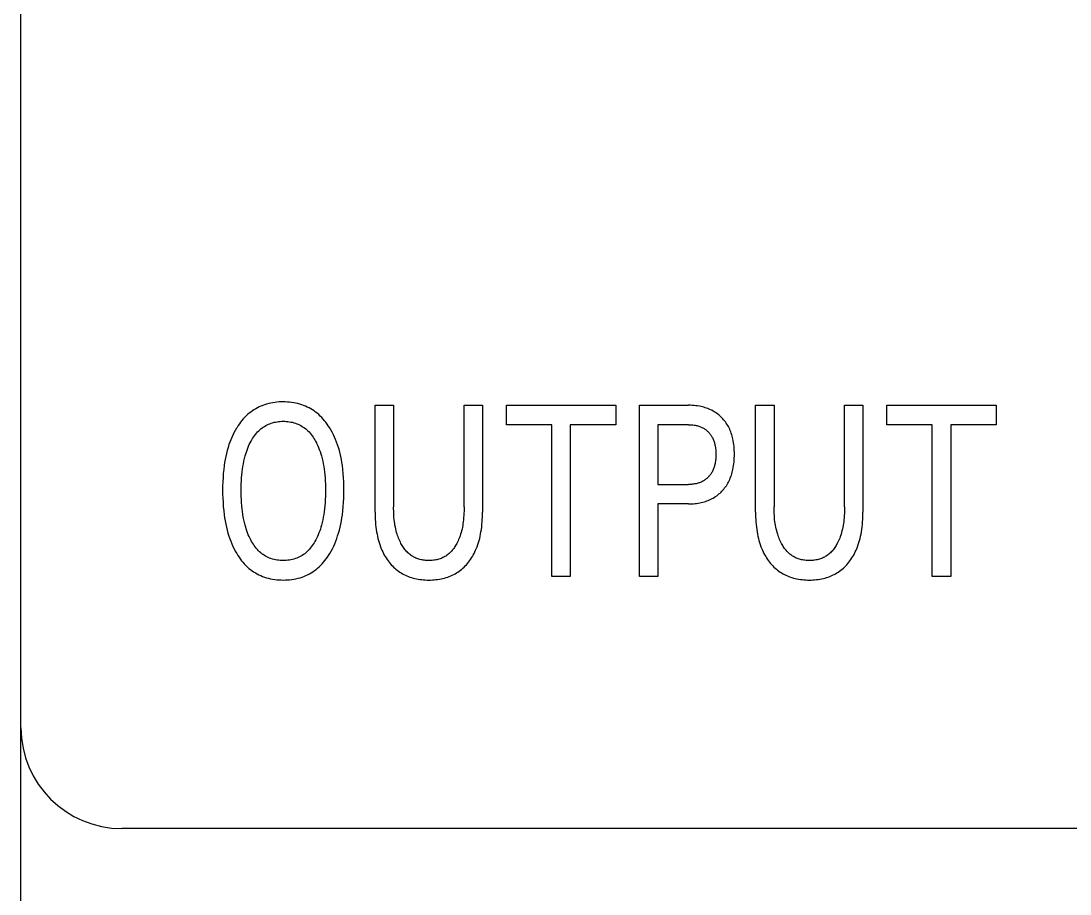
# Model space of a CAD drawing. Extents: x 0 to 420, y 0 to 297.
# Drawn here: x 158.8 to 169.21, y 181.85 to 190.51 of the extents above; entities that cross this region are included whole.
import ezdxf

# ---------------------------------------------------------------- set-up
doc = ezdxf.new("R2010")
doc.units = 0
doc.header["$LTSCALE"] = 23.1
doc.layers.add('10000_FRONT', color=7, linetype='CONTINUOUS')

msp = doc.modelspace()

# ---------------------------------------------------------------- linework, layer by layer
at = {"layer": '10000_FRONT', "color": 7, "linetype": 'CONTINUOUS'}
for p, q in [((158.8, 161), (158.8, 249)), ((161.162, 186.684), (161.145, 186.675)), ((161.18, 186.692), (161.162, 186.684)), ((161.198, 186.699), (161.18, 186.692)), ((161.216, 186.706), (161.198, 186.699)), ((161.236, 186.712), (161.216, 186.706)), ((161.257, 186.717), (161.236, 186.712)), ((161.277, 186.722), (161.257, 186.717)), ((161.297, 186.726), (161.277, 186.722)), ((161.318, 186.729), (161.297, 186.726)), ((161.339, 186.731), (161.318, 186.729)), ((161.36, 186.733), (161.339, 186.731)), ((161.381, 186.733), (161.36, 186.733)), ((161.402, 186.734), (161.381, 186.733)), ((161.422, 186.733), (161.402, 186.734)), ((161.443, 186.732), (161.422, 186.733)), ((161.464, 186.731), (161.443, 186.732)), ((161.485, 186.728), (161.464, 186.731)), ((161.505, 186.725), (161.485, 186.728)), ((161.526, 186.722), (161.505, 186.725)), ((161.546, 186.717), (161.526, 186.722)), ((161.566, 186.712), (161.546, 186.717)), ((161.586, 186.705), (161.566, 186.712)), ((161.604, 186.699), (161.586, 186.705)), ((161.622, 186.692), (161.604, 186.699)), ((161.64, 186.683), (161.622, 186.692)), ((161.657, 186.675), (161.64, 186.683)), ((162.312, 185.641), (162.312, 186.7)), ((162.312, 186.7), (162.496, 186.7)), ((162.496, 186.7), (162.496, 185.692)), ((163.196, 185.692), (163.196, 186.7)), ((163.196, 186.7), (163.378, 186.7)), ((163.378, 186.7), (163.378, 185.641)), ((163.615, 186.507), (163.615, 186.7)), ((163.615, 186.7), (164.7, 186.7)), ((164.7, 186.7), (164.7, 186.507)), ((164.935, 185), (164.935, 186.7)), ((164.935, 186.7), (165.423, 186.7)), ((165.441, 186.7), (165.423, 186.7)), ((165.459, 186.699), (165.441, 186.7)), ((165.476, 186.698), (165.459, 186.699)), ((165.494, 186.696), (165.476, 186.698)), ((165.512, 186.694), (165.494, 186.696)), ((165.529, 186.691), (165.512, 186.694)), ((165.547, 186.687), (165.529, 186.691)), ((165.561, 186.684), (165.547, 186.687)), ((165.574, 186.681), (165.561, 186.684)), ((165.588, 186.676), (165.574, 186.681)), ((166.086, 185.641), (166.086, 186.7)), ((166.086, 186.7), (166.27, 186.7)), ((166.27, 186.7), (166.27, 185.692)), ((166.97, 185.692), (166.97, 186.7)), ((166.97, 186.7), (167.152, 186.7)), ((167.152, 186.7), (167.152, 185.641)), ((167.389, 186.507), (167.389, 186.7)), ((167.389, 186.7), (168.473, 186.7)), ((168.473, 186.7), (168.473, 186.507)), ((161.018, 186.579), (161.004, 186.564)), ((161.033, 186.594), (161.018, 186.579)), ((161.048, 186.608), (161.033, 186.594)), ((161.064, 186.621), (161.048, 186.608)), ((161.079, 186.633), (161.064, 186.621)), ((161.095, 186.645), (161.079, 186.633)), ((161.111, 186.655), (161.095, 186.645)), ((161.128, 186.666), (161.111, 186.655)), ((161.145, 186.675), (161.128, 186.666)), ((161.674, 186.665), (161.657, 186.675)), ((161.691, 186.655), (161.674, 186.665)), ((161.707, 186.644), (161.691, 186.655)), ((161.723, 186.633), (161.707, 186.644)), ((161.738, 186.621), (161.723, 186.633)), ((161.754, 186.607), (161.738, 186.621)), ((161.769, 186.593), (161.754, 186.607)), ((161.784, 186.578), (161.769, 186.593)), ((161.798, 186.563), (161.784, 186.578)), ((165.601, 186.672), (165.588, 186.676)), ((165.614, 186.667), (165.601, 186.672)), ((165.628, 186.662), (165.614, 186.667)), ((165.64, 186.656), (165.628, 186.662)), ((165.653, 186.65), (165.64, 186.656)), ((165.665, 186.643), (165.653, 186.65)), ((165.677, 186.636), (165.665, 186.643)), ((165.688, 186.629), (165.677, 186.636)), ((165.7, 186.621), (165.688, 186.629)), ((165.711, 186.613), (165.7, 186.621)), ((165.721, 186.605), (165.711, 186.613)), ((165.732, 186.596), (165.721, 186.605)), ((165.742, 186.587), (165.732, 186.596)), ((165.752, 186.577), (165.742, 186.587)), ((165.761, 186.567), (165.752, 186.577)), ((160.938, 186.473), (160.925, 186.451)), ((160.943, 186.481), (160.938, 186.473)), ((160.954, 186.498), (160.943, 186.481)), ((160.966, 186.515), (160.954, 186.498)), ((160.978, 186.532), (160.966, 186.515)), ((160.991, 186.548), (160.978, 186.532)), ((161.004, 186.564), (160.991, 186.548)), ((161.18, 186.466), (161.192, 186.475)), ((161.192, 186.475), (161.203, 186.483)), ((161.203, 186.483), (161.216, 186.491)), ((161.216, 186.491), (161.228, 186.499)), ((161.228, 186.499), (161.241, 186.506)), ((161.241, 186.506), (161.254, 186.512)), ((161.254, 186.512), (161.267, 186.517)), ((161.267, 186.517), (161.282, 186.523)), ((161.282, 186.523), (161.296, 186.527)), ((161.296, 186.527), (161.311, 186.531)), ((161.311, 186.531), (161.326, 186.534)), ((161.326, 186.534), (161.341, 186.537)), ((161.341, 186.537), (161.356, 186.539)), ((161.356, 186.539), (161.371, 186.54)), ((161.371, 186.54), (161.386, 186.541)), ((161.386, 186.541), (161.402, 186.541)), ((161.402, 186.541), (161.417, 186.541)), ((161.417, 186.541), (161.432, 186.54)), ((161.432, 186.54), (161.447, 186.539)), ((161.447, 186.539), (161.463, 186.537)), ((161.463, 186.537), (161.478, 186.534)), ((161.478, 186.534), (161.493, 186.531)), ((161.493, 186.531), (161.507, 186.527)), ((161.507, 186.527), (161.522, 186.523)), ((161.522, 186.523), (161.536, 186.517)), ((161.536, 186.517), (161.55, 186.512)), ((161.55, 186.512), (161.563, 186.506)), ((161.563, 186.506), (161.576, 186.499)), ((161.576, 186.499), (161.588, 186.491)), ((161.588, 186.491), (161.6, 186.483)), ((161.6, 186.483), (161.612, 186.475)), ((161.612, 186.475), (161.624, 186.466)), ((161.811, 186.547), (161.798, 186.563)), ((161.824, 186.531), (161.811, 186.547)), ((161.836, 186.514), (161.824, 186.531)), ((161.848, 186.497), (161.836, 186.514)), ((161.859, 186.48), (161.848, 186.497)), ((161.873, 186.456), (161.859, 186.48)), ((164.066, 186.507), (163.615, 186.507)), ((164.066, 185), (164.066, 186.507)), ((164.249, 186.507), (164.249, 185)), ((164.7, 186.507), (164.249, 186.507)), ((165.118, 186.507), (165.118, 185.914)), ((165.423, 186.507), (165.118, 186.507)), ((165.423, 186.507), (165.434, 186.507)), ((165.434, 186.507), (165.444, 186.507)), ((165.444, 186.507), (165.455, 186.506)), ((165.455, 186.506), (165.466, 186.505)), ((165.466, 186.505), (165.477, 186.503)), ((165.477, 186.503), (165.487, 186.502)), ((165.487, 186.502), (165.498, 186.5)), ((165.498, 186.5), (165.506, 186.498)), ((165.506, 186.498), (165.514, 186.495)), ((165.514, 186.495), (165.523, 186.493)), ((165.523, 186.493), (165.531, 186.49)), ((165.531, 186.49), (165.539, 186.487)), ((165.539, 186.487), (165.546, 186.484)), ((165.546, 186.484), (165.554, 186.481)), ((165.554, 186.481), (165.562, 186.477)), ((165.562, 186.477), (165.569, 186.473)), ((165.569, 186.473), (165.576, 186.469)), ((165.77, 186.557), (165.761, 186.567)), ((165.779, 186.546), (165.77, 186.557)), ((165.787, 186.535), (165.779, 186.546)), ((165.795, 186.524), (165.787, 186.535)), ((165.803, 186.513), (165.795, 186.524)), ((165.81, 186.501), (165.803, 186.513)), ((165.817, 186.489), (165.81, 186.501)), ((165.824, 186.476), (165.817, 186.489)), ((165.83, 186.463), (165.824, 186.476)), ((167.84, 186.507), (167.389, 186.507)), ((167.84, 185), (167.84, 186.507)), ((168.023, 186.507), (168.023, 185)), ((168.473, 186.507), (168.023, 186.507)), ((160.891, 186.382), (160.881, 186.358)), ((160.902, 186.405), (160.891, 186.382)), ((160.913, 186.428), (160.902, 186.405)), ((160.925, 186.451), (160.913, 186.428)), ((161.09, 186.357), (161.098, 186.371)), ((161.098, 186.371), (161.107, 186.385)), ((161.107, 186.385), (161.116, 186.398)), ((161.116, 186.398), (161.126, 186.411)), ((161.126, 186.411), (161.136, 186.423)), ((161.136, 186.423), (161.147, 186.435)), ((161.147, 186.435), (161.158, 186.447)), ((161.158, 186.447), (161.169, 186.457)), ((161.169, 186.457), (161.18, 186.466)), ((161.624, 186.466), (161.635, 186.457)), ((161.635, 186.457), (161.646, 186.447)), ((161.646, 186.447), (161.657, 186.435)), ((161.657, 186.435), (161.668, 186.423)), ((161.668, 186.423), (161.678, 186.411)), ((161.678, 186.411), (161.688, 186.398)), ((161.688, 186.398), (161.697, 186.385)), ((161.697, 186.385), (161.706, 186.371)), ((161.706, 186.371), (161.714, 186.357)), ((161.886, 186.433), (161.873, 186.456)), ((161.899, 186.408), (161.886, 186.433)), ((161.91, 186.384), (161.899, 186.408)), ((161.921, 186.359), (161.91, 186.384)), ((165.576, 186.469), (165.583, 186.464)), ((165.583, 186.464), (165.589, 186.46)), ((165.589, 186.46), (165.596, 186.455)), ((165.596, 186.455), (165.602, 186.45)), ((165.602, 186.45), (165.608, 186.444)), ((165.608, 186.444), (165.614, 186.439)), ((165.614, 186.439), (165.62, 186.433)), ((165.62, 186.433), (165.626, 186.427)), ((165.626, 186.427), (165.631, 186.42)), ((165.631, 186.42), (165.636, 186.414)), ((165.636, 186.414), (165.641, 186.407)), ((165.641, 186.407), (165.646, 186.401)), ((165.646, 186.401), (165.65, 186.394)), ((165.65, 186.394), (165.654, 186.386)), ((165.654, 186.386), (165.658, 186.379)), ((165.658, 186.379), (165.662, 186.371)), ((165.662, 186.371), (165.666, 186.363)), ((165.836, 186.45), (165.83, 186.463)), ((165.841, 186.436), (165.836, 186.45)), ((165.846, 186.422), (165.841, 186.436)), ((165.851, 186.408), (165.846, 186.422)), ((165.855, 186.394), (165.851, 186.408)), ((165.859, 186.38), (165.855, 186.394)), ((165.862, 186.366), (165.859, 186.38)), ((160.854, 186.281), (160.846, 186.252)), ((160.863, 186.31), (160.854, 186.281)), ((160.872, 186.334), (160.863, 186.31)), ((160.881, 186.358), (160.872, 186.334)), ((161.042, 186.255), (161.049, 186.274)), ((161.049, 186.274), (161.057, 186.293)), ((161.057, 186.293), (161.065, 186.311)), ((161.065, 186.311), (161.074, 186.329)), ((161.074, 186.329), (161.082, 186.343)), ((161.082, 186.343), (161.09, 186.357)), ((161.714, 186.357), (161.722, 186.343)), ((161.722, 186.343), (161.73, 186.329)), ((161.73, 186.329), (161.733, 186.323)), ((161.733, 186.323), (161.742, 186.303)), ((161.742, 186.303), (161.751, 186.282)), ((161.751, 186.282), (161.759, 186.262)), ((161.931, 186.334), (161.921, 186.359)), ((161.94, 186.308), (161.931, 186.334)), ((161.949, 186.28), (161.94, 186.308)), ((161.958, 186.25), (161.949, 186.28)), ((165.666, 186.363), (165.669, 186.355)), ((165.669, 186.355), (165.672, 186.347)), ((165.672, 186.347), (165.675, 186.338)), ((165.675, 186.338), (165.678, 186.33)), ((165.678, 186.33), (165.68, 186.321)), ((165.68, 186.321), (165.683, 186.313)), ((165.683, 186.313), (165.684, 186.304)), ((165.684, 186.304), (165.687, 186.293)), ((165.687, 186.293), (165.689, 186.282)), ((165.689, 186.282), (165.69, 186.27)), ((165.69, 186.27), (165.691, 186.259)), ((165.866, 186.347), (165.862, 186.366)), ((165.869, 186.328), (165.866, 186.347)), ((165.871, 186.31), (165.869, 186.328)), ((165.873, 186.291), (165.871, 186.31)), ((165.875, 186.272), (165.873, 186.291)), ((165.876, 186.253), (165.875, 186.272)), ((160.826, 186.163), (160.82, 186.133)), ((160.832, 186.193), (160.826, 186.163)), ((160.838, 186.223), (160.832, 186.193)), ((160.846, 186.252), (160.838, 186.223)), ((161.011, 186.146), (161.017, 186.172)), ((161.017, 186.172), (161.024, 186.198)), ((161.024, 186.198), (161.03, 186.217)), ((161.03, 186.217), (161.036, 186.236)), ((161.036, 186.236), (161.042, 186.255)), ((161.759, 186.262), (161.767, 186.241)), ((161.767, 186.241), (161.774, 186.219)), ((161.774, 186.219), (161.78, 186.198)), ((161.78, 186.198), (161.787, 186.172)), ((161.787, 186.172), (161.793, 186.146)), ((161.965, 186.221), (161.958, 186.25)), ((161.972, 186.192), (161.965, 186.221)), ((161.978, 186.162), (161.972, 186.192)), ((161.983, 186.132), (161.978, 186.162)), ((165.691, 186.167), (165.69, 186.156)), ((165.691, 186.259), (165.692, 186.248)), ((165.692, 186.179), (165.691, 186.167)), ((165.692, 186.248), (165.693, 186.236)), ((165.693, 186.19), (165.692, 186.179)), ((165.693, 186.236), (165.693, 186.225)), ((165.693, 186.225), (165.693, 186.213)), ((165.693, 186.213), (165.693, 186.202)), ((165.693, 186.202), (165.693, 186.19)), ((165.875, 186.158), (165.876, 186.177)), ((165.877, 186.235), (165.876, 186.253)), ((165.876, 186.177), (165.877, 186.196)), ((165.877, 186.216), (165.877, 186.235)), ((165.877, 186.196), (165.877, 186.216)), ((160.811, 186.063), (160.807, 186.023)), ((160.816, 186.103), (160.811, 186.063)), ((160.82, 186.133), (160.816, 186.103)), ((160.994, 186.041), (160.997, 186.067)), ((160.997, 186.067), (161.001, 186.094)), ((161.001, 186.094), (161.006, 186.12)), ((161.006, 186.12), (161.011, 186.146)), ((161.793, 186.146), (161.798, 186.12)), ((161.798, 186.12), (161.803, 186.094)), ((161.803, 186.094), (161.807, 186.067)), ((161.807, 186.067), (161.81, 186.041)), ((161.988, 186.102), (161.983, 186.132)), ((161.993, 186.062), (161.988, 186.102)), ((161.997, 186.022), (161.993, 186.062)), ((165.666, 186.062), (165.662, 186.054)), ((165.67, 186.07), (165.666, 186.062)), ((165.673, 186.078), (165.67, 186.07)), ((165.676, 186.087), (165.673, 186.078)), ((165.678, 186.096), (165.676, 186.087)), ((165.68, 186.104), (165.678, 186.096)), ((165.683, 186.113), (165.68, 186.104)), ((165.685, 186.122), (165.683, 186.113)), ((165.687, 186.133), (165.685, 186.122)), ((165.689, 186.144), (165.687, 186.133)), ((165.69, 186.156), (165.689, 186.144)), ((165.859, 186.049), (165.862, 186.063)), ((165.862, 186.063), (165.866, 186.082)), ((165.866, 186.082), (165.869, 186.101)), ((165.869, 186.101), (165.872, 186.12)), ((165.872, 186.12), (165.874, 186.139)), ((165.874, 186.139), (165.875, 186.158)), ((160.804, 185.982), (160.802, 185.941)), ((160.807, 186.023), (160.804, 185.982)), ((160.986, 185.949), (160.988, 185.98)), ((160.988, 185.98), (160.991, 186.01)), ((160.991, 186.01), (160.994, 186.041)), ((161.81, 186.041), (161.814, 186.01)), ((161.814, 186.01), (161.816, 185.98)), ((161.816, 185.98), (161.818, 185.949)), ((162, 185.981), (161.997, 186.022)), ((162.002, 185.941), (162, 185.981)), ((165.577, 185.954), (165.57, 185.95)), ((165.584, 185.959), (165.577, 185.954)), ((165.59, 185.964), (165.584, 185.959)), ((165.597, 185.969), (165.59, 185.964)), ((165.603, 185.974), (165.597, 185.969)), ((165.609, 185.98), (165.603, 185.974)), ((165.615, 185.986), (165.609, 185.98)), ((165.621, 185.992), (165.615, 185.986)), ((165.626, 185.998), (165.621, 185.992)), ((165.632, 186.004), (165.626, 185.998)), ((165.637, 186.011), (165.632, 186.004)), ((165.642, 186.017), (165.637, 186.011)), ((165.646, 186.024), (165.642, 186.017)), ((165.651, 186.031), (165.646, 186.024)), ((165.655, 186.038), (165.651, 186.031)), ((165.659, 186.046), (165.655, 186.038)), ((165.662, 186.054), (165.659, 186.046)), ((165.824, 185.951), (165.831, 185.964)), ((165.831, 185.964), (165.836, 185.978)), ((165.836, 185.978), (165.842, 185.992)), ((165.842, 185.992), (165.847, 186.006)), ((165.847, 186.006), (165.851, 186.02)), ((165.851, 186.02), (165.855, 186.035)), ((165.855, 186.035), (165.859, 186.049)), ((160.802, 185.941), (160.8, 185.901)), ((160.8, 185.901), (160.8, 185.86)), ((160.8, 185.86), (160.8, 185.819)), ((160.984, 185.888), (160.985, 185.919)), ((160.984, 185.858), (160.984, 185.888)), ((160.984, 185.827), (160.984, 185.858)), ((160.985, 185.919), (160.986, 185.949)), ((161.818, 185.949), (161.819, 185.919)), ((161.819, 185.919), (161.82, 185.888)), ((161.82, 185.888), (161.82, 185.858)), ((161.82, 185.858), (161.82, 185.827)), ((162.004, 185.901), (162.002, 185.941)), ((162.004, 185.86), (162.004, 185.901)), ((162.004, 185.819), (162.004, 185.86)), ((165.118, 185.914), (165.423, 185.914)), ((165.432, 185.915), (165.423, 185.914)), ((165.442, 185.915), (165.432, 185.915)), ((165.451, 185.915), (165.442, 185.915)), ((165.461, 185.916), (165.451, 185.915)), ((165.47, 185.917), (165.461, 185.916)), ((165.48, 185.919), (165.47, 185.917)), ((165.489, 185.92), (165.48, 185.919)), ((165.498, 185.922), (165.489, 185.92)), ((165.507, 185.924), (165.498, 185.922)), ((165.515, 185.927), (165.507, 185.924)), ((165.523, 185.929), (165.515, 185.927)), ((165.531, 185.932), (165.523, 185.929)), ((165.539, 185.935), (165.531, 185.932)), ((165.547, 185.938), (165.539, 185.935)), ((165.555, 185.942), (165.547, 185.938)), ((165.563, 185.946), (165.555, 185.942)), ((165.57, 185.95), (165.563, 185.946)), ((165.744, 185.839), (165.753, 185.848)), ((165.753, 185.848), (165.763, 185.859)), ((165.763, 185.859), (165.772, 185.869)), ((165.772, 185.869), (165.78, 185.88)), ((165.78, 185.88), (165.789, 185.891)), ((165.789, 185.891), (165.797, 185.902)), ((165.797, 185.902), (165.804, 185.914)), ((165.804, 185.914), (165.811, 185.926)), ((165.811, 185.926), (165.818, 185.938)), ((165.818, 185.938), (165.824, 185.951)), ((160.8, 185.819), (160.802, 185.778)), ((160.802, 185.778), (160.804, 185.736)), ((160.985, 185.796), (160.984, 185.827)), ((160.986, 185.765), (160.985, 185.796)), ((160.988, 185.734), (160.986, 185.765)), ((161.818, 185.764), (161.816, 185.733)), ((161.819, 185.796), (161.818, 185.764)), ((161.82, 185.827), (161.819, 185.796)), ((162, 185.737), (162.003, 185.778)), ((162.003, 185.778), (162.004, 185.819)), ((165.576, 185.742), (165.59, 185.746)), ((165.59, 185.746), (165.603, 185.751)), ((165.603, 185.751), (165.616, 185.756)), ((165.616, 185.756), (165.63, 185.761)), ((165.63, 185.761), (165.642, 185.767)), ((165.642, 185.767), (165.655, 185.774)), ((165.655, 185.774), (165.667, 185.78)), ((165.667, 185.78), (165.679, 185.787)), ((165.679, 185.787), (165.69, 185.795)), ((165.69, 185.795), (165.702, 185.803)), ((165.702, 185.803), (165.713, 185.811)), ((165.713, 185.811), (165.723, 185.82)), ((165.723, 185.82), (165.734, 185.829)), ((165.734, 185.829), (165.744, 185.839)), ((160.804, 185.736), (160.807, 185.695)), ((160.807, 185.695), (160.811, 185.654)), ((160.811, 185.654), (160.816, 185.613)), ((160.99, 185.703), (160.988, 185.734)), ((160.994, 185.672), (160.99, 185.703)), ((160.997, 185.645), (160.994, 185.672)), ((161.001, 185.618), (160.997, 185.645)), ((161.807, 185.644), (161.803, 185.617)), ((161.811, 185.671), (161.807, 185.644)), ((161.814, 185.702), (161.811, 185.671)), ((161.816, 185.733), (161.814, 185.702)), ((161.988, 185.613), (161.993, 185.654)), ((161.993, 185.654), (161.997, 185.695)), ((161.997, 185.695), (162, 185.737)), ((162.312, 185.641), (162.313, 185.616)), ((162.496, 185.671), (162.496, 185.692)), ((162.497, 185.65), (162.496, 185.671)), ((162.498, 185.629), (162.497, 185.65)), ((163.195, 185.649), (163.194, 185.628)), ((163.196, 185.671), (163.195, 185.649)), ((163.196, 185.692), (163.196, 185.671)), ((163.378, 185.616), (163.378, 185.641)), ((165.118, 185.722), (165.118, 185)), ((165.423, 185.722), (165.118, 185.722)), ((165.423, 185.722), (165.439, 185.722)), ((165.439, 185.722), (165.454, 185.722)), ((165.454, 185.722), (165.47, 185.723)), ((165.47, 185.723), (165.486, 185.725)), ((165.486, 185.725), (165.502, 185.727)), ((165.502, 185.727), (165.517, 185.729)), ((165.517, 185.729), (165.533, 185.731)), ((165.533, 185.731), (165.548, 185.735)), ((165.548, 185.735), (165.562, 185.738)), ((165.562, 185.738), (165.576, 185.742)), ((166.086, 185.641), (166.087, 185.616)), ((166.27, 185.671), (166.27, 185.692)), ((166.271, 185.65), (166.27, 185.671)), ((166.272, 185.629), (166.271, 185.65)), ((166.969, 185.649), (166.968, 185.628)), ((166.97, 185.692), (166.969, 185.671)), ((166.969, 185.671), (166.969, 185.649)), ((167.152, 185.616), (167.152, 185.641)), ((160.816, 185.613), (160.82, 185.583)), ((160.82, 185.583), (160.825, 185.552)), ((160.825, 185.552), (160.831, 185.522)), ((161.005, 185.591), (161.001, 185.618)), ((161.011, 185.565), (161.005, 185.591)), ((161.016, 185.538), (161.011, 185.565)), ((161.023, 185.512), (161.016, 185.538)), ((161.788, 185.538), (161.781, 185.511)), ((161.794, 185.564), (161.788, 185.538)), ((161.799, 185.591), (161.794, 185.564)), ((161.803, 185.617), (161.799, 185.591)), ((161.973, 185.522), (161.979, 185.552)), ((161.979, 185.552), (161.984, 185.583)), ((161.984, 185.583), (161.988, 185.613)), ((162.313, 185.616), (162.313, 185.591)), ((162.313, 185.591), (162.314, 185.566)), ((162.314, 185.566), (162.316, 185.542)), ((162.316, 185.542), (162.318, 185.517)), ((162.499, 185.608), (162.498, 185.629)), ((162.5, 185.587), (162.499, 185.608)), ((162.503, 185.566), (162.5, 185.587)), ((162.505, 185.545), (162.503, 185.566)), ((162.508, 185.527), (162.505, 185.545)), ((163.187, 185.544), (163.184, 185.526)), ((163.189, 185.565), (163.187, 185.544)), ((163.191, 185.586), (163.189, 185.565)), ((163.193, 185.607), (163.191, 185.586)), ((163.194, 185.628), (163.193, 185.607)), ((163.373, 185.517), (163.375, 185.542)), ((163.375, 185.542), (163.376, 185.566)), ((163.376, 185.566), (163.378, 185.591)), ((163.378, 185.591), (163.378, 185.616)), ((166.087, 185.616), (166.087, 185.591)), ((166.087, 185.591), (166.088, 185.566)), ((166.088, 185.566), (166.09, 185.542)), ((166.09, 185.542), (166.092, 185.517)), ((166.273, 185.608), (166.272, 185.629)), ((166.274, 185.587), (166.273, 185.608)), ((166.276, 185.566), (166.274, 185.587)), ((166.279, 185.545), (166.276, 185.566)), ((166.281, 185.527), (166.279, 185.545)), ((166.961, 185.544), (166.958, 185.526)), ((166.963, 185.565), (166.961, 185.544)), ((166.965, 185.586), (166.963, 185.565)), ((166.967, 185.607), (166.965, 185.586)), ((166.968, 185.628), (166.967, 185.607)), ((167.147, 185.517), (167.149, 185.542)), ((167.149, 185.542), (167.15, 185.566)), ((167.15, 185.566), (167.152, 185.591)), ((167.152, 185.591), (167.152, 185.616)), ((160.831, 185.522), (160.838, 185.492)), ((160.838, 185.492), (160.845, 185.462)), ((160.845, 185.462), (160.853, 185.432)), ((160.853, 185.432), (160.862, 185.402)), ((161.029, 185.492), (161.023, 185.512)), ((161.035, 185.473), (161.029, 185.492)), ((161.041, 185.454), (161.035, 185.473)), ((161.048, 185.434), (161.041, 185.454)), ((161.055, 185.416), (161.048, 185.434)), ((161.756, 185.434), (161.749, 185.415)), ((161.763, 185.453), (161.756, 185.434)), ((161.77, 185.472), (161.763, 185.453)), ((161.776, 185.492), (161.77, 185.472)), ((161.781, 185.511), (161.776, 185.492)), ((161.941, 185.403), (161.951, 185.432)), ((161.951, 185.432), (161.959, 185.462)), ((161.959, 185.462), (161.966, 185.492)), ((161.966, 185.492), (161.973, 185.522)), ((162.318, 185.517), (162.321, 185.492)), ((162.321, 185.492), (162.324, 185.467)), ((162.324, 185.467), (162.328, 185.443)), ((162.328, 185.443), (162.332, 185.421)), ((162.51, 185.509), (162.508, 185.527)), ((162.514, 185.491), (162.51, 185.509)), ((162.518, 185.473), (162.514, 185.491)), ((162.522, 185.455), (162.518, 185.473)), ((162.526, 185.438), (162.522, 185.455)), ((162.532, 185.42), (162.526, 185.438)), ((163.166, 185.437), (163.161, 185.42)), ((163.17, 185.455), (163.166, 185.437)), ((163.175, 185.472), (163.17, 185.455)), ((163.178, 185.49), (163.175, 185.472)), ((163.182, 185.508), (163.178, 185.49)), ((163.184, 185.526), (163.182, 185.508)), ((163.359, 185.421), (163.363, 185.443)), ((163.363, 185.443), (163.367, 185.467)), ((163.367, 185.467), (163.37, 185.492)), ((163.37, 185.492), (163.373, 185.517)), ((166.092, 185.517), (166.095, 185.492)), ((166.095, 185.492), (166.098, 185.467)), ((166.098, 185.467), (166.102, 185.443)), ((166.102, 185.443), (166.106, 185.421)), ((166.284, 185.509), (166.281, 185.527)), ((166.288, 185.491), (166.284, 185.509)), ((166.291, 185.473), (166.288, 185.491)), ((166.296, 185.455), (166.291, 185.473)), ((166.3, 185.438), (166.296, 185.455)), ((166.306, 185.42), (166.3, 185.438)), ((166.94, 185.437), (166.935, 185.42)), ((166.944, 185.455), (166.94, 185.437)), ((166.948, 185.472), (166.944, 185.455)), ((166.952, 185.49), (166.948, 185.472)), ((166.955, 185.508), (166.952, 185.49)), ((166.958, 185.526), (166.955, 185.508)), ((167.133, 185.421), (167.137, 185.443)), ((167.137, 185.443), (167.141, 185.467)), ((167.141, 185.467), (167.144, 185.492)), ((167.144, 185.492), (167.147, 185.517)), ((160.862, 185.402), (160.871, 185.376)), ((160.871, 185.376), (160.88, 185.351)), ((160.88, 185.351), (160.891, 185.325)), ((161.064, 185.397), (161.055, 185.416)), ((161.072, 185.378), (161.064, 185.397)), ((161.08, 185.364), (161.072, 185.378)), ((161.088, 185.349), (161.08, 185.364)), ((161.096, 185.335), (161.088, 185.349)), ((161.105, 185.321), (161.096, 185.335)), ((161.708, 185.335), (161.699, 185.321)), ((161.716, 185.349), (161.708, 185.335)), ((161.724, 185.364), (161.716, 185.349)), ((161.732, 185.378), (161.724, 185.364)), ((161.74, 185.397), (161.732, 185.378)), ((161.749, 185.415), (161.74, 185.397)), ((161.913, 185.326), (161.923, 185.352)), ((161.923, 185.352), (161.933, 185.377)), ((161.933, 185.377), (161.941, 185.403)), ((162.332, 185.421), (162.336, 185.4)), ((162.336, 185.4), (162.341, 185.379)), ((162.341, 185.379), (162.347, 185.358)), ((162.347, 185.358), (162.353, 185.338)), ((162.353, 185.338), (162.359, 185.317)), ((162.536, 185.407), (162.532, 185.42)), ((162.541, 185.393), (162.536, 185.407)), ((162.546, 185.38), (162.541, 185.393)), ((162.551, 185.367), (162.546, 185.38)), ((162.557, 185.354), (162.551, 185.367)), ((162.563, 185.342), (162.557, 185.354)), ((162.569, 185.329), (162.563, 185.342)), ((162.576, 185.317), (162.569, 185.329)), ((163.123, 185.329), (163.117, 185.317)), ((163.13, 185.342), (163.123, 185.329)), ((163.136, 185.354), (163.13, 185.342)), ((163.141, 185.367), (163.136, 185.354)), ((163.147, 185.38), (163.141, 185.367)), ((163.152, 185.393), (163.147, 185.38)), ((163.156, 185.406), (163.152, 185.393)), ((163.161, 185.42), (163.156, 185.406)), ((163.332, 185.317), (163.338, 185.338)), ((163.338, 185.338), (163.344, 185.358)), ((163.344, 185.358), (163.35, 185.379)), ((163.35, 185.379), (163.355, 185.4)), ((163.355, 185.4), (163.359, 185.421)), ((166.106, 185.421), (166.11, 185.4)), ((166.11, 185.4), (166.115, 185.379)), ((166.115, 185.379), (166.12, 185.358)), ((166.12, 185.358), (166.126, 185.338)), ((166.126, 185.338), (166.133, 185.317)), ((166.31, 185.407), (166.306, 185.42)), ((166.315, 185.393), (166.31, 185.407)), ((166.32, 185.38), (166.315, 185.393)), ((166.325, 185.367), (166.32, 185.38)), ((166.331, 185.354), (166.325, 185.367)), ((166.337, 185.342), (166.331, 185.354)), ((166.343, 185.329), (166.337, 185.342)), ((166.35, 185.317), (166.343, 185.329)), ((166.897, 185.329), (166.891, 185.317)), ((166.904, 185.342), (166.897, 185.329)), ((166.91, 185.354), (166.904, 185.342)), ((166.915, 185.367), (166.91, 185.354)), ((166.921, 185.38), (166.915, 185.367)), ((166.926, 185.393), (166.921, 185.38)), ((166.93, 185.406), (166.926, 185.393)), ((166.935, 185.42), (166.93, 185.406)), ((167.106, 185.317), (167.112, 185.338)), ((167.112, 185.338), (167.118, 185.358)), ((167.118, 185.358), (167.124, 185.379)), ((167.124, 185.379), (167.129, 185.4)), ((167.129, 185.4), (167.133, 185.421)), ((160.891, 185.325), (160.902, 185.3)), ((160.902, 185.3), (160.914, 185.276)), ((160.914, 185.276), (160.926, 185.251)), ((160.926, 185.251), (160.94, 185.228)), ((160.94, 185.228), (160.951, 185.21)), ((161.114, 185.307), (161.105, 185.321)), ((161.124, 185.294), (161.114, 185.307)), ((161.134, 185.281), (161.124, 185.294)), ((161.145, 185.268), (161.134, 185.281)), ((161.156, 185.256), (161.145, 185.268)), ((161.167, 185.246), (161.156, 185.256)), ((161.178, 185.237), (161.167, 185.246)), ((161.189, 185.227), (161.178, 185.237)), ((161.201, 185.219), (161.189, 185.227)), ((161.614, 185.227), (161.602, 185.219)), ((161.625, 185.237), (161.614, 185.227)), ((161.637, 185.246), (161.625, 185.237)), ((161.647, 185.256), (161.637, 185.246)), ((161.659, 185.268), (161.647, 185.256)), ((161.67, 185.281), (161.659, 185.268)), ((161.68, 185.294), (161.67, 185.281)), ((161.69, 185.307), (161.68, 185.294)), ((161.699, 185.321), (161.69, 185.307)), ((161.852, 185.211), (161.863, 185.229)), ((161.863, 185.229), (161.877, 185.253)), ((161.877, 185.253), (161.89, 185.277)), ((161.89, 185.277), (161.902, 185.301)), ((161.902, 185.301), (161.913, 185.326)), ((162.359, 185.317), (162.366, 185.297)), ((162.366, 185.297), (162.374, 185.277)), ((162.374, 185.277), (162.381, 185.261)), ((162.381, 185.261), (162.388, 185.245)), ((162.388, 185.245), (162.396, 185.23)), ((162.396, 185.23), (162.404, 185.214)), ((162.582, 185.307), (162.576, 185.317)), ((162.588, 185.298), (162.582, 185.307)), ((162.594, 185.288), (162.588, 185.298)), ((162.601, 185.279), (162.594, 185.288)), ((162.608, 185.27), (162.601, 185.279)), ((162.615, 185.261), (162.608, 185.27)), ((162.622, 185.253), (162.615, 185.261)), ((162.63, 185.245), (162.622, 185.253)), ((162.638, 185.237), (162.63, 185.245)), ((162.646, 185.229), (162.638, 185.237)), ((162.654, 185.222), (162.646, 185.229)), ((163.047, 185.229), (163.039, 185.222)), ((163.055, 185.237), (163.047, 185.229)), ((163.063, 185.245), (163.055, 185.237)), ((163.071, 185.253), (163.063, 185.245)), ((163.078, 185.261), (163.071, 185.253)), ((163.085, 185.27), (163.078, 185.261)), ((163.092, 185.279), (163.085, 185.27)), ((163.099, 185.288), (163.092, 185.279)), ((163.105, 185.298), (163.099, 185.288)), ((163.111, 185.307), (163.105, 185.298)), ((163.117, 185.317), (163.111, 185.307)), ((163.287, 185.214), (163.295, 185.23)), ((163.295, 185.23), (163.302, 185.245)), ((163.302, 185.245), (163.31, 185.261)), ((163.31, 185.261), (163.316, 185.277)), ((163.316, 185.277), (163.324, 185.297)), ((163.324, 185.297), (163.332, 185.317)), ((166.133, 185.317), (166.14, 185.297)), ((166.14, 185.297), (166.148, 185.277)), ((166.148, 185.277), (166.155, 185.261)), ((166.155, 185.261), (166.162, 185.245)), ((166.162, 185.245), (166.17, 185.23)), ((166.17, 185.23), (166.178, 185.214)), ((166.356, 185.307), (166.35, 185.317)), ((166.362, 185.298), (166.356, 185.307)), ((166.368, 185.288), (166.362, 185.298)), ((166.375, 185.279), (166.368, 185.288)), ((166.382, 185.27), (166.375, 185.279)), ((166.389, 185.261), (166.382, 185.27)), ((166.396, 185.253), (166.389, 185.261)), ((166.404, 185.245), (166.396, 185.253)), ((166.412, 185.237), (166.404, 185.245)), ((166.42, 185.229), (166.412, 185.237)), ((166.428, 185.222), (166.42, 185.229)), ((166.821, 185.229), (166.813, 185.222)), ((166.829, 185.237), (166.821, 185.229)), ((166.837, 185.245), (166.829, 185.237)), ((166.845, 185.253), (166.837, 185.245)), ((166.852, 185.261), (166.845, 185.253)), ((166.859, 185.27), (166.852, 185.261)), ((166.866, 185.279), (166.859, 185.27)), ((166.873, 185.288), (166.866, 185.279)), ((166.879, 185.298), (166.873, 185.288)), ((166.885, 185.307), (166.879, 185.298)), ((166.891, 185.317), (166.885, 185.307)), ((167.061, 185.214), (167.069, 185.23)), ((167.069, 185.23), (167.076, 185.245)), ((167.076, 185.245), (167.084, 185.261)), ((167.084, 185.261), (167.09, 185.277)), ((167.09, 185.277), (167.098, 185.297)), ((167.098, 185.297), (167.106, 185.317)), ((160.951, 185.21), (160.963, 185.192)), ((160.963, 185.192), (160.975, 185.175)), ((160.975, 185.175), (160.988, 185.158)), ((160.988, 185.158), (161.001, 185.142)), ((161.001, 185.142), (161.015, 185.126)), ((161.015, 185.126), (161.03, 185.111)), ((161.214, 185.21), (161.201, 185.219)), ((161.226, 185.203), (161.214, 185.21)), ((161.239, 185.196), (161.226, 185.203)), ((161.252, 185.189), (161.239, 185.196)), ((161.266, 185.183), (161.252, 185.189)), ((161.28, 185.178), (161.266, 185.183)), ((161.295, 185.173), (161.28, 185.178)), ((161.31, 185.169), (161.295, 185.173)), ((161.325, 185.166), (161.31, 185.169)), ((161.34, 185.164), (161.325, 185.166)), ((161.355, 185.162), (161.34, 185.164)), ((161.371, 185.16), (161.355, 185.162)), ((161.386, 185.159), (161.371, 185.16)), ((161.402, 185.159), (161.386, 185.159)), ((161.417, 185.159), (161.402, 185.159)), ((161.432, 185.16), (161.417, 185.159)), ((161.448, 185.162), (161.432, 185.16)), ((161.463, 185.164), (161.448, 185.162)), ((161.478, 185.166), (161.463, 185.164)), ((161.493, 185.169), (161.478, 185.166)), ((161.508, 185.173), (161.493, 185.169)), ((161.523, 185.178), (161.508, 185.173)), ((161.537, 185.183), (161.523, 185.178)), ((161.551, 185.189), (161.537, 185.183)), ((161.564, 185.196), (161.551, 185.189)), ((161.577, 185.203), (161.564, 185.196)), ((161.59, 185.21), (161.577, 185.203)), ((161.602, 185.219), (161.59, 185.21)), ((161.773, 185.112), (161.788, 185.127)), ((161.788, 185.127), (161.802, 185.143)), ((161.802, 185.143), (161.815, 185.159)), ((161.815, 185.159), (161.828, 185.176)), ((161.828, 185.176), (161.84, 185.193)), ((161.84, 185.193), (161.852, 185.211)), ((162.404, 185.214), (162.413, 185.2)), ((162.413, 185.2), (162.422, 185.185)), ((162.422, 185.185), (162.431, 185.171)), ((162.431, 185.171), (162.441, 185.156)), ((162.441, 185.156), (162.452, 185.143)), ((162.452, 185.143), (162.462, 185.13)), ((162.462, 185.13), (162.473, 185.118)), ((162.663, 185.216), (162.654, 185.222)), ((162.671, 185.21), (162.663, 185.216)), ((162.68, 185.204), (162.671, 185.21)), ((162.689, 185.199), (162.68, 185.204)), ((162.698, 185.194), (162.689, 185.199)), ((162.707, 185.189), (162.698, 185.194)), ((162.717, 185.184), (162.707, 185.189)), ((162.727, 185.18), (162.717, 185.184)), ((162.736, 185.177), (162.727, 185.18)), ((162.747, 185.173), (162.736, 185.177)), ((162.758, 185.17), (162.747, 185.173)), ((162.769, 185.167), (162.758, 185.17)), ((162.78, 185.165), (162.769, 185.167)), ((162.791, 185.163), (162.78, 185.165)), ((162.802, 185.162), (162.791, 185.163)), ((162.813, 185.16), (162.802, 185.162)), ((162.824, 185.16), (162.813, 185.16)), ((162.835, 185.159), (162.824, 185.16)), ((162.846, 185.159), (162.835, 185.159)), ((162.858, 185.159), (162.846, 185.159)), ((162.869, 185.16), (162.858, 185.159)), ((162.88, 185.16), (162.869, 185.16)), ((162.891, 185.162), (162.88, 185.16)), ((162.902, 185.163), (162.891, 185.162)), ((162.914, 185.165), (162.902, 185.163)), ((162.924, 185.167), (162.914, 185.165)), ((162.935, 185.17), (162.924, 185.167)), ((162.946, 185.173), (162.935, 185.17)), ((162.957, 185.177), (162.946, 185.173)), ((162.967, 185.18), (162.957, 185.177)), ((162.976, 185.184), (162.967, 185.18)), ((162.986, 185.189), (162.976, 185.184)), ((162.995, 185.193), (162.986, 185.189)), ((163.004, 185.199), (162.995, 185.193)), ((163.013, 185.204), (163.004, 185.199)), ((163.022, 185.21), (163.013, 185.204)), ((163.031, 185.216), (163.022, 185.21)), ((163.039, 185.222), (163.031, 185.216)), ((163.218, 185.118), (163.229, 185.13)), ((163.229, 185.13), (163.239, 185.143)), ((163.239, 185.143), (163.249, 185.156)), ((163.249, 185.156), (163.259, 185.171)), ((163.259, 185.171), (163.269, 185.185)), ((163.269, 185.185), (163.278, 185.2)), ((163.278, 185.2), (163.287, 185.214)), ((166.178, 185.214), (166.187, 185.2)), ((166.187, 185.2), (166.196, 185.185)), ((166.196, 185.185), (166.205, 185.171)), ((166.205, 185.171), (166.215, 185.156)), ((166.215, 185.156), (166.226, 185.143)), ((166.226, 185.143), (166.236, 185.13)), ((166.236, 185.13), (166.247, 185.118)), ((166.437, 185.216), (166.428, 185.222)), ((166.445, 185.21), (166.437, 185.216)), ((166.454, 185.204), (166.445, 185.21)), ((166.463, 185.199), (166.454, 185.204)), ((166.472, 185.194), (166.463, 185.199)), ((166.481, 185.189), (166.472, 185.194)), ((166.491, 185.184), (166.481, 185.189)), ((166.501, 185.18), (166.491, 185.184)), ((166.51, 185.177), (166.501, 185.18)), ((166.521, 185.173), (166.51, 185.177)), ((166.532, 185.17), (166.521, 185.173)), ((166.542, 185.167), (166.532, 185.17)), ((166.553, 185.165), (166.542, 185.167)), ((166.564, 185.163), (166.553, 185.165)), ((166.576, 185.162), (166.564, 185.163)), ((166.587, 185.16), (166.576, 185.162)), ((166.598, 185.16), (166.587, 185.16)), ((166.609, 185.159), (166.598, 185.16)), ((166.62, 185.159), (166.609, 185.159)), ((166.632, 185.159), (166.62, 185.159)), ((166.643, 185.16), (166.632, 185.159)), ((166.654, 185.16), (166.643, 185.16)), ((166.665, 185.162), (166.654, 185.16)), ((166.676, 185.163), (166.665, 185.162)), ((166.687, 185.165), (166.676, 185.163)), ((166.698, 185.167), (166.687, 185.165)), ((166.709, 185.17), (166.698, 185.167)), ((166.72, 185.173), (166.709, 185.17)), ((166.731, 185.177), (166.72, 185.173)), ((166.741, 185.18), (166.731, 185.177)), ((166.75, 185.184), (166.741, 185.18)), ((166.76, 185.189), (166.75, 185.184)), ((166.769, 185.193), (166.76, 185.189)), ((166.778, 185.199), (166.769, 185.193)), ((166.787, 185.204), (166.778, 185.199)), ((166.796, 185.21), (166.787, 185.204)), ((166.805, 185.216), (166.796, 185.21)), ((166.813, 185.222), (166.805, 185.216)), ((166.992, 185.118), (167.003, 185.13)), ((167.003, 185.13), (167.013, 185.143)), ((167.013, 185.143), (167.023, 185.156)), ((167.023, 185.156), (167.033, 185.171)), ((167.033, 185.171), (167.043, 185.185)), ((167.043, 185.185), (167.052, 185.2)), ((167.052, 185.2), (167.061, 185.214)), ((161.03, 185.111), (161.045, 185.096)), ((161.045, 185.096), (161.061, 185.082)), ((161.061, 185.082), (161.076, 185.07)), ((161.076, 185.07), (161.092, 185.058)), ((161.092, 185.058), (161.108, 185.047)), ((161.108, 185.047), (161.125, 185.037)), ((161.125, 185.037), (161.142, 185.027)), ((161.142, 185.027), (161.16, 185.018)), ((161.16, 185.018), (161.178, 185.01)), ((161.625, 185.01), (161.643, 185.018)), ((161.643, 185.018), (161.661, 185.027)), ((161.661, 185.027), (161.678, 185.037)), ((161.678, 185.037), (161.695, 185.048)), ((161.695, 185.048), (161.711, 185.059)), ((161.711, 185.059), (161.727, 185.071)), ((161.727, 185.071), (161.742, 185.083)), ((161.742, 185.083), (161.758, 185.097)), ((161.758, 185.097), (161.773, 185.112)), ((162.473, 185.118), (162.484, 185.106)), ((162.484, 185.106), (162.495, 185.095)), ((162.495, 185.095), (162.507, 185.084)), ((162.507, 185.084), (162.519, 185.074)), ((162.519, 185.074), (162.531, 185.063)), ((162.531, 185.063), (162.544, 185.054)), ((162.544, 185.054), (162.558, 185.045)), ((162.558, 185.045), (162.571, 185.036)), ((162.571, 185.036), (162.585, 185.028)), ((162.585, 185.028), (162.599, 185.02)), ((162.599, 185.02), (162.614, 185.013)), ((163.077, 185.013), (163.092, 185.02)), ((163.092, 185.02), (163.106, 185.028)), ((163.106, 185.028), (163.12, 185.036)), ((163.12, 185.036), (163.133, 185.045)), ((163.133, 185.045), (163.147, 185.054)), ((163.147, 185.054), (163.159, 185.063)), ((163.159, 185.063), (163.172, 185.074)), ((163.172, 185.074), (163.184, 185.084)), ((163.184, 185.084), (163.196, 185.095)), ((163.196, 185.095), (163.207, 185.106)), ((163.207, 185.106), (163.218, 185.118)), ((166.247, 185.118), (166.258, 185.106)), ((166.258, 185.106), (166.269, 185.095)), ((166.269, 185.095), (166.281, 185.084)), ((166.281, 185.084), (166.293, 185.074)), ((166.293, 185.074), (166.305, 185.063)), ((166.305, 185.063), (166.318, 185.054)), ((166.318, 185.054), (166.331, 185.045)), ((166.331, 185.045), (166.345, 185.036)), ((166.345, 185.036), (166.359, 185.028)), ((166.359, 185.028), (166.373, 185.02)), ((166.373, 185.02), (166.387, 185.013)), ((166.851, 185.013), (166.866, 185.02)), ((166.866, 185.02), (166.88, 185.028)), ((166.88, 185.028), (166.894, 185.036)), ((166.894, 185.036), (166.907, 185.045)), ((166.907, 185.045), (166.92, 185.054)), ((166.92, 185.054), (166.933, 185.063)), ((166.933, 185.063), (166.946, 185.074)), ((166.946, 185.074), (166.958, 185.084)), ((166.958, 185.084), (166.97, 185.095)), ((166.97, 185.095), (166.981, 185.106)), ((166.981, 185.106), (166.992, 185.118)), ((161.178, 185.01), (161.196, 185.002)), ((161.196, 185.002), (161.214, 184.995)), ((161.214, 184.995), (161.235, 184.989)), ((161.235, 184.989), (161.255, 184.983)), ((161.255, 184.983), (161.275, 184.979)), ((161.275, 184.979), (161.296, 184.975)), ((161.296, 184.975), (161.317, 184.972)), ((161.317, 184.972), (161.338, 184.969)), ((161.338, 184.969), (161.359, 184.968)), ((161.359, 184.968), (161.38, 184.967)), ((161.38, 184.967), (161.402, 184.966)), ((161.402, 184.966), (161.423, 184.967)), ((161.423, 184.967), (161.444, 184.968)), ((161.444, 184.968), (161.465, 184.969)), ((161.465, 184.969), (161.486, 184.972)), ((161.486, 184.972), (161.507, 184.975)), ((161.507, 184.975), (161.527, 184.979)), ((161.527, 184.979), (161.548, 184.983)), ((161.548, 184.983), (161.568, 184.989)), ((161.568, 184.989), (161.588, 184.995)), ((161.588, 184.995), (161.607, 185.002)), ((161.607, 185.002), (161.625, 185.01)), ((162.614, 185.013), (162.628, 185.007)), ((162.628, 185.007), (162.643, 185.001)), ((162.643, 185.001), (162.658, 184.995)), ((162.658, 184.995), (162.673, 184.99)), ((162.673, 184.99), (162.689, 184.986)), ((162.689, 184.986), (162.706, 184.982)), ((162.706, 184.982), (162.723, 184.978)), ((162.723, 184.978), (162.74, 184.975)), ((162.74, 184.975), (162.758, 184.972)), ((162.758, 184.972), (162.775, 184.97)), ((162.775, 184.97), (162.793, 184.968)), ((162.793, 184.968), (162.81, 184.967)), ((162.81, 184.967), (162.828, 184.966)), ((162.828, 184.966), (162.845, 184.966)), ((162.845, 184.966), (162.863, 184.966)), ((162.863, 184.966), (162.881, 184.967)), ((162.881, 184.967), (162.898, 184.968)), ((162.898, 184.968), (162.916, 184.97)), ((162.916, 184.97), (162.933, 184.972)), ((162.933, 184.972), (162.951, 184.975)), ((162.951, 184.975), (162.968, 184.978)), ((162.968, 184.978), (162.985, 184.982)), ((162.985, 184.982), (163.002, 184.986)), ((163.002, 184.986), (163.018, 184.99)), ((163.018, 184.99), (163.033, 184.995)), ((163.033, 184.995), (163.048, 185.001)), ((163.048, 185.001), (163.063, 185.007)), ((163.063, 185.007), (163.077, 185.013)), ((164.249, 185), (164.066, 185)), ((165.118, 185), (164.935, 185)), ((166.387, 185.013), (166.402, 185.007)), ((166.402, 185.007), (166.417, 185.001)), ((166.417, 185.001), (166.432, 184.995)), ((166.432, 184.995), (166.447, 184.99)), ((166.447, 184.99), (166.463, 184.986)), ((166.463, 184.986), (166.48, 184.982)), ((166.48, 184.982), (166.497, 184.978)), ((166.497, 184.978), (166.514, 184.975)), ((166.514, 184.975), (166.532, 184.972)), ((166.532, 184.972), (166.549, 184.97)), ((166.549, 184.97), (166.567, 184.968)), ((166.567, 184.968), (166.584, 184.967)), ((166.584, 184.967), (166.602, 184.966)), ((166.602, 184.966), (166.619, 184.966)), ((166.619, 184.966), (166.637, 184.966)), ((166.637, 184.966), (166.655, 184.967)), ((166.655, 184.967), (166.672, 184.968)), ((166.672, 184.968), (166.69, 184.97)), ((166.69, 184.97), (166.707, 184.972)), ((166.707, 184.972), (166.725, 184.975)), ((166.725, 184.975), (166.742, 184.978)), ((166.742, 184.978), (166.759, 184.982)), ((166.759, 184.982), (166.776, 184.986)), ((166.776, 184.986), (166.791, 184.99)), ((166.791, 184.99), (166.807, 184.995)), ((166.807, 184.995), (166.822, 185.001)), ((166.822, 185.001), (166.837, 185.007)), ((166.837, 185.007), (166.851, 185.013)), ((168.023, 185), (167.84, 185)), ((193.3, 182.5), (159.8, 182.5))]:
    msp.add_line(p, q, dxfattribs=at)
msp.add_arc((159.8, 183.5), 1, 180, 270, dxfattribs=at)

doc.saveas('drawing.dxf')
